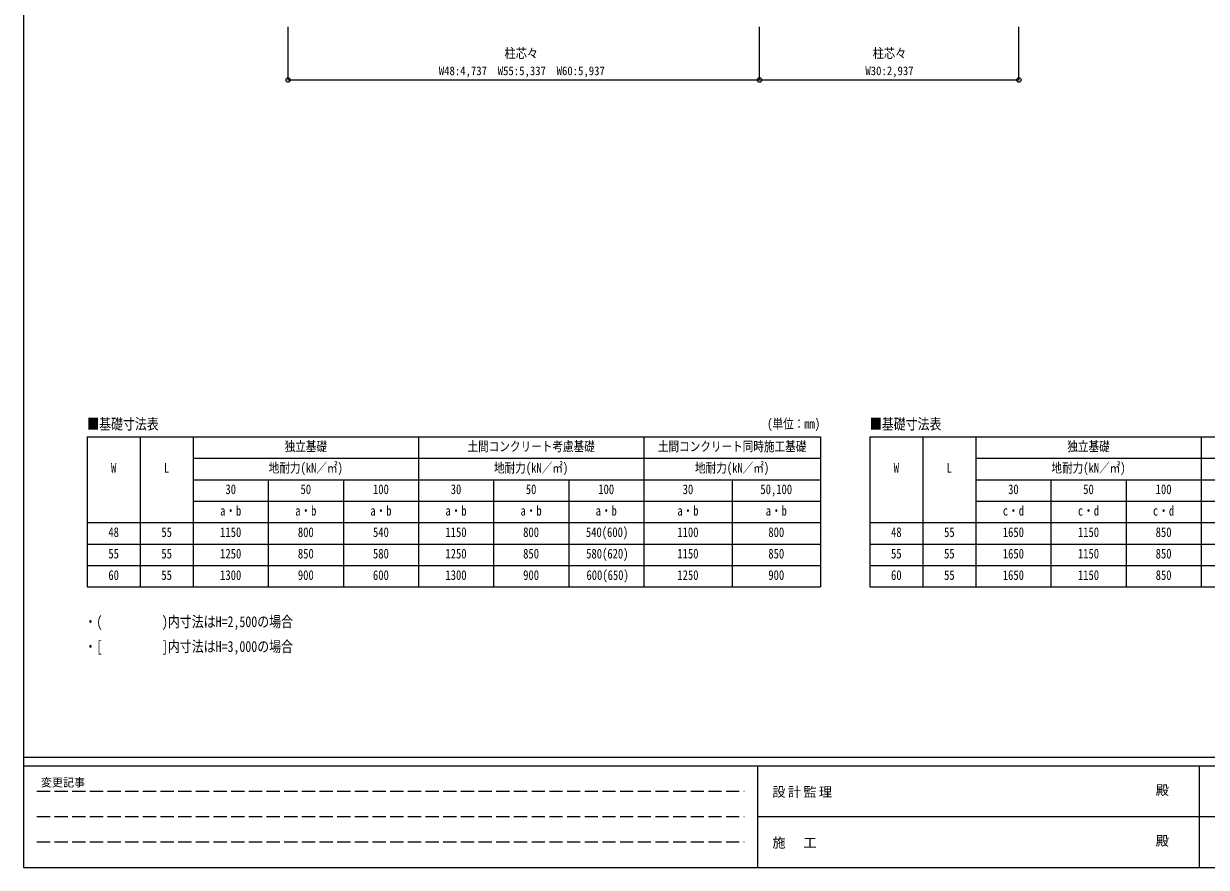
# Model space of a CAD drawing. Units: millimetres at full size, sheet at 1:50; details may follow other scales. Extents: x -14053 to 14053, y -9700 to 9700.
# Drawn here: x -14053 to -667, y -9700 to -143 of the extents above; entities that cross this region are included whole.
import ezdxf
from ezdxf.enums import TextEntityAlignment as Align

# ---------------------------------------------------------------- set-up
doc = ezdxf.new("R2010")
doc.units = ezdxf.units.MM
doc.header["$LTSCALE"] = 50
doc.header["$PDMODE"] = 32
doc.header["$PDSIZE"] = 50
doc.linetypes.add('DASHED3', pattern=[4, 3, -1])
for name, color, linetype, lineweight in [('0-8_外構', 6, 'Continuous', 9), ('0-D_記号', 7, 'Continuous', 9), ('F-0_ﾚｲﾔ240', 7, 'Continuous', 9)]:
    doc.layers.add(name, color=color, linetype=linetype, lineweight=lineweight)
doc.styles.add('ＭＳ ゴシック', font='')
doc.styles.get('ＭＳ ゴシック').set_extended_font_data('MS Gothic')

msp = doc.modelspace()

# ---------------------------------------------------------------- linework, layer by layer
at = {"layer": '0-8_外構'}
for p, q in [((-11060.96, -781.35), (-11060.96, -180.47)), ((-5724.46, -781.35), (-5724.46, -180.47)), ((-2787.96, -781.35), (-2787.96, -180.47))]:
    msp.add_line(p, q, dxfattribs=at)
msp.add_lwpolyline([(-11060.96, -781.35), (-5724.46, -781.35), (-2787.96, -781.35)], dxfattribs=at)
for p in [(-11060.96, -781.35), (-5724.46, -781.35), (-2787.96, -781.35)]:
    msp.add_point(p, dxfattribs=at)
at = {"layer": '0-D_記号'}
for p, q in [((-13334.63, -4822.8), (-5034.63, -4822.8)), ((-13334.63, -4822.8), (-13334.63, -6523.8)), ((-12734.63, -4822.8), (-12734.63, -6523.8)), ((-12134.63, -4822.8), (-12134.63, -6523.8)), ((-12134.63, -4822.8), (-12134.63, -6523.8)), ((-9584.63, -4822.8), (-9584.63, -6523.8)), ((-7034.63, -4822.8), (-7034.63, -6523.8)), ((-5034.63, -4822.8), (-5034.63, -6523.8)), ((-4475.71, -4822.8), (3824.29, -4822.8)), ((-4475.71, -4822.8), (-4475.71, -6523.8)), ((-3875.71, -4822.8), (-3875.71, -6523.8)), ((-3275.71, -4822.8), (-3275.71, -6523.8)), ((-3275.71, -4822.8), (-3275.71, -6523.8)), ((-725.71, -4822.8), (-725.71, -6523.8)), ((-12134.63, -5065.8), (-5034.63, -5065.8)), ((-3275.71, -5065.8), (3824.29, -5065.8)), ((-12134.63, -5308.8), (-5034.63, -5308.8)), ((-11284.63, -5308.8), (-11284.63, -6523.8)), ((-10434.63, -5308.8), (-10434.63, -6523.8)), ((-8734.63, -5308.8), (-8734.63, -6523.8)), ((-7884.63, -5308.8), (-7884.63, -6523.8)), ((-6034.63, -5308.8), (-6034.63, -6523.8)), ((-3275.71, -5308.8), (3824.29, -5308.8)), ((-2425.71, -5308.8), (-2425.71, -6523.8)), ((-1575.71, -5308.8), (-1575.71, -6523.8)), ((-12134.63, -5551.8), (-5034.63, -5551.8)), ((-3275.71, -5551.8), (3824.29, -5551.8)), ((-13334.63, -5794.8), (-5034.63, -5794.8)), ((-4475.71, -5794.8), (3824.29, -5794.8)), ((-13334.63, -6037.8), (-12134.63, -6037.8)), ((-12134.63, -6037.8), (-5034.63, -6037.8)), ((-4475.71, -6037.8), (-3275.71, -6037.8)), ((-3275.71, -6037.8), (3824.29, -6037.8)), ((-13334.63, -6280.8), (-5034.63, -6280.8)), ((-4475.71, -6280.8), (3824.29, -6280.8)), ((-13334.63, -6523.8), (-12134.63, -6523.8)), ((-12134.63, -6523.8), (-5034.63, -6523.8)), ((-4475.71, -6523.8), (-3275.71, -6523.8)), ((-3275.71, -6523.8), (3824.29, -6523.8))]:
    msp.add_line(p, q, dxfattribs=at)
at = {"layer": 'F-0_ﾚｲﾔ240', "color": 5, "lineweight": 5}
for p, q in [((-14053.43, 9700), (-14053.43, -9700)), ((-14053.43, -8450), (13346.57, -8450)), ((-14053.43, -8550), (8901.98, -8550)), ((-5748.03, -8550), (-5748.03, -9700)), ((-748.03, -8550), (-748.03, -9700)), ((-5748.03, -9125), (4501.97, -9125)), ((-14053.43, -9700), (13346.57, -9700))]:
    msp.add_line(p, q, dxfattribs=at)
at = {"layer": 'F-0_ﾚｲﾔ240', "color": 4, "linetype": 'DASHED3'}
for p, q in [((-13903.43, -8837.5), (-5898.03, -8837.5)), ((-13903.43, -9125), (-5898.03, -9125)), ((-13903.43, -9412.5), (-5898.03, -9412.5))]:
    msp.add_line(p, q, dxfattribs=at)

# ---------------------------------------------------------------- texts
at = {"layer": '0-8_外構', "color": 7, "style": 'ＭＳ ゴシック'}
for s, height, width, p in [('柱芯々', 110, 0.85, (-8611.96, -566.35)), ('柱芯々', 110, 0.85, (-4443.71, -566.35)), ('W48:4,737\u3000W55:5,337\u3000W60:5,937', 98.97, 0.9, (-9354.46, -756.35)), ('W30:2,937', 98.97, 0.9, (-4526.21, -756.35))]:
    msp.add_text(s, height=height, dxfattribs=dict(at, width=width)).set_placement(p, align=Align.BOTTOM_LEFT)
at = {"layer": '0-D_記号', "style": 'ＭＳ ゴシック', "width": 0.8}
for s, height, p in [('■基礎寸法表', 123.7, (-13334.63, -4776.79)), ('(単位：mm)', 110, (-5637.68, -4762.13)), ('■基礎寸法表', 123.7, (-4475.71, -4776.79)), ('独立基礎', 110, (-11099.63, -5019.3)), ('土間コンクリート考慮基礎', 110, (-9029.63, -5019.3)), ('土間コンクリート同時施工基礎', 110, (-6874.63, -5019.3)), ('独立基礎', 110, (-2240.71, -5019.3)), ('W', 110, (-13064.63, -5262.3)), ('L', 110, (-12464.63, -5262.3)), ('地耐力(kN／㎡)', 110, (-11279.63, -5262.3)), ('地耐力(kN／㎡)', 110, (-8729.63, -5262.3)), ('地耐力(kN／㎡)', 110, (-6454.63, -5262.3)), ('W', 110, (-4205.71, -5262.3)), ('L', 110, (-3605.71, -5262.3)), ('地耐力(kN／㎡)', 110, (-2420.71, -5262.3)), ('30', 110, (-11769.63, -5505.3)), ('50', 110, (-10919.63, -5505.3)), ('100', 110, (-10099.63, -5505.3)), ('30', 110, (-9219.63, -5505.3)), ('50', 110, (-8369.63, -5505.3)), ('100', 110, (-7549.63, -5505.3)), ('30', 110, (-6594.63, -5505.3)), ('50,100', 110, (-5714.63, -5505.3)), ('30', 110, (-2910.71, -5505.3)), ('50', 110, (-2060.71, -5505.3)), ('100', 110, (-1240.71, -5505.3)), ('a・b', 110, (-11829.63, -5748.3)), ('a・b', 110, (-10979.63, -5748.3)), ('a・b', 110, (-10129.63, -5748.3)), ('a・b', 110, (-9279.63, -5748.3)), ('a・b', 110, (-8429.63, -5748.3)), ('a・b', 110, (-7579.63, -5748.3)), ('a・b', 110, (-6654.63, -5748.3)), ('a・b', 110, (-5654.63, -5748.3)), ('c・d', 110, (-2970.71, -5748.3)), ('c・d', 110, (-2120.71, -5748.3)), ('c・d', 110, (-1270.71, -5748.3)), ('48', 110, (-13094.63, -5991.3)), ('55', 110, (-12494.63, -5991.3)), ('1150', 110, (-11829.63, -5991.3)), ('800', 110, (-10949.63, -5991.3)), ('540', 110, (-10099.63, -5991.3)), ('1150', 110, (-9279.63, -5991.3)), ('800', 110, (-8399.63, -5991.3)), ('540(600)', 110, (-7689.71, -5991.3)), ('1100', 110, (-6654.63, -5991.3)), ('800', 110, (-5624.63, -5991.3)), ('48', 110, (-4235.71, -5991.3)), ('55', 110, (-3635.71, -5991.3)), ('1650', 110, (-2970.71, -5991.3)), ('1150', 110, (-2120.71, -5991.3)), ('850', 110, (-1240.71, -5991.3)), ('55', 110, (-13094.63, -6234.3)), ('55', 110, (-12494.63, -6234.3)), ('1250', 110, (-11829.63, -6234.3)), ('850', 110, (-10949.63, -6234.3)), ('580', 110, (-10099.63, -6234.3)), ('1250', 110, (-9279.63, -6234.3)), ('850', 110, (-8399.63, -6234.3)), ('580(620)', 110, (-7686.39, -6234.3)), ('1150', 110, (-6654.63, -6234.3)), ('850', 110, (-5624.63, -6234.3)), ('55', 110, (-4235.71, -6234.3)), ('55', 110, (-3635.71, -6234.3)), ('1650', 110, (-2970.71, -6234.3)), ('1150', 110, (-2120.71, -6234.3)), ('850', 110, (-1240.71, -6234.3)), ('60', 110, (-13094.63, -6477.3)), ('55', 110, (-12494.63, -6477.3)), ('1300', 110, (-11829.63, -6477.3)), ('900', 110, (-10949.63, -6477.3)), ('600', 110, (-10099.63, -6477.3)), ('1300', 110, (-9279.63, -6477.3)), ('900', 110, (-8399.63, -6477.3)), ('600(650)', 110, (-7683.06, -6477.3)), ('1250', 110, (-6654.63, -6477.3)), ('900', 110, (-5624.63, -6477.3)), ('60', 110, (-4235.71, -6477.3)), ('55', 110, (-3635.71, -6477.3)), ('1650', 110, (-2970.71, -6477.3)), ('1150', 110, (-2120.71, -6477.3)), ('850', 110, (-1240.71, -6477.3)), ('・(\u3000\u3000\u3000\u3000\u3000)内寸法はH=2,500の場合', 123.7, (-13365.13, -7015.96)), ('・[\u3000\u3000\u3000\u3000\u3000]内寸法はH=3,000の場合', 123.7, (-13365.13, -7297.21))]:
    msp.add_text(s, height=height, dxfattribs=at).set_placement(p, align=Align.BOTTOM_LEFT)
at = {"layer": 'F-0_ﾚｲﾔ240', "style": 'ＭＳ ゴシック'}
for s, height, p in [('変更記事', 91.64, (-13858.06, -8812.5)), ('殿', 110, (-1240.88, -8912.5)), ('殿', 110, (-1240.88, -9487.5))]:
    msp.add_text(s, height=height, dxfattribs=at).set_placement(p, align=Align.BOTTOM_LEFT)
at = {"layer": 'F-0_ﾚｲﾔ240', "char_height": 110, "attachment_point": 7, "style": 'ＭＳ ゴシック'}
for s, insert in [('\\T1.17;設計監理', (-5579.15, -8912.5)), ('\\T1.17;施\u3000工', (-5579.15, -9487.5))]:
    msp.add_mtext(s, dxfattribs=dict(at, insert=insert))

doc.saveas('drawing.dxf')
